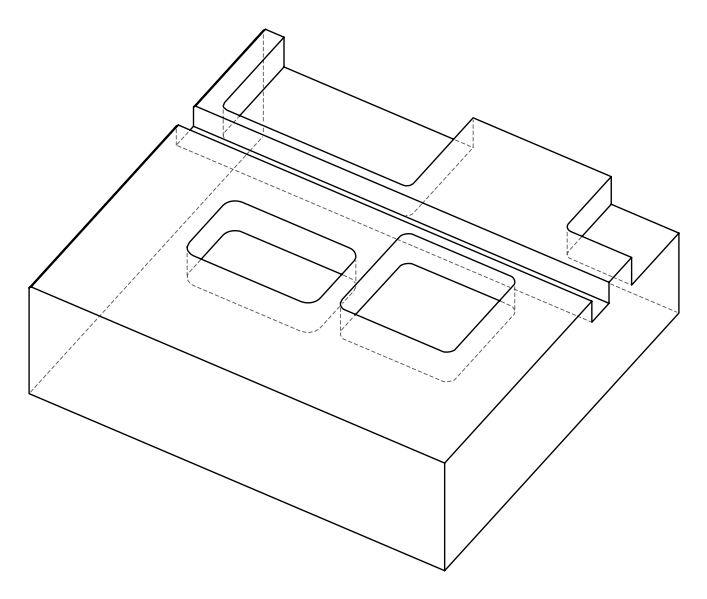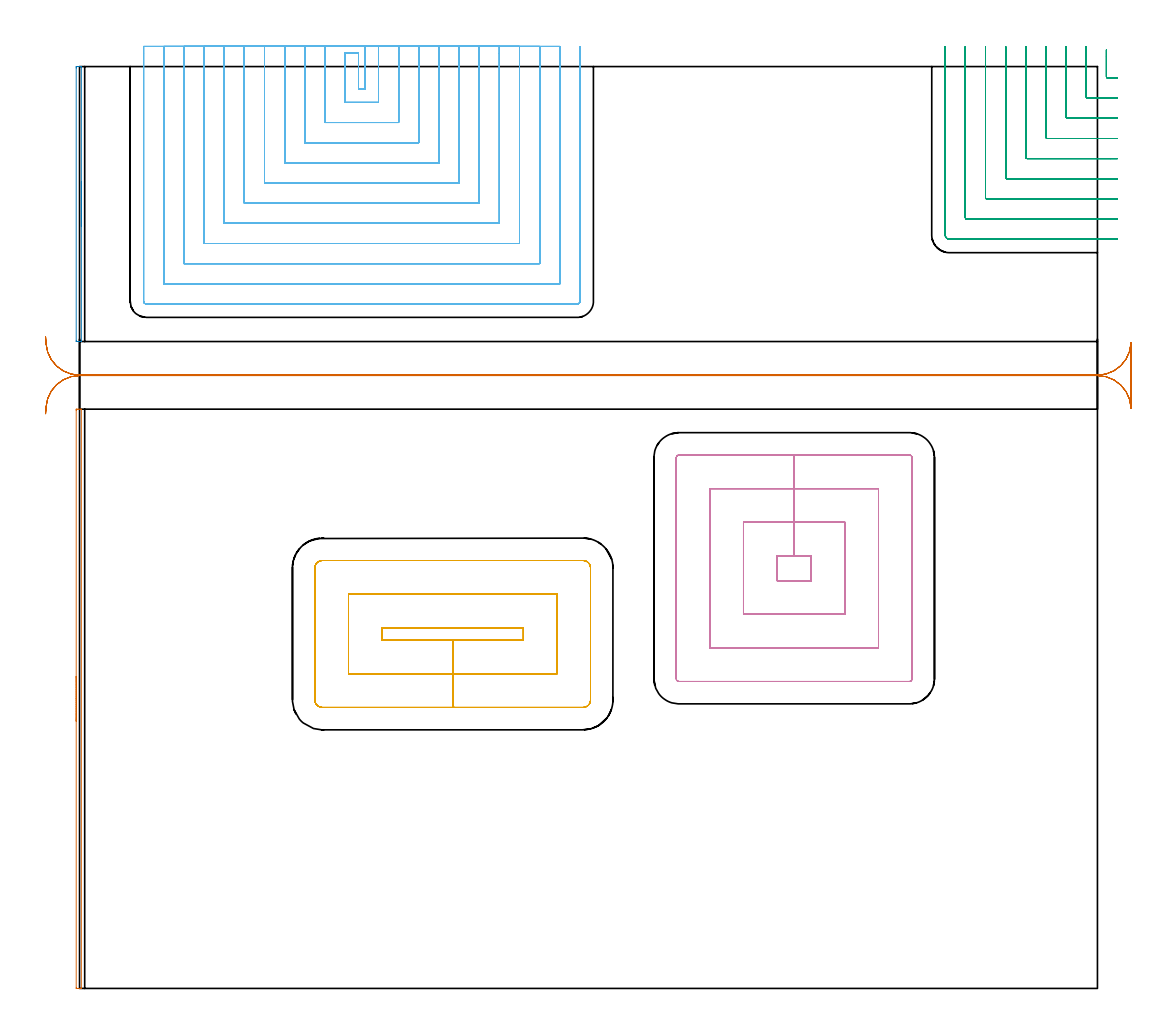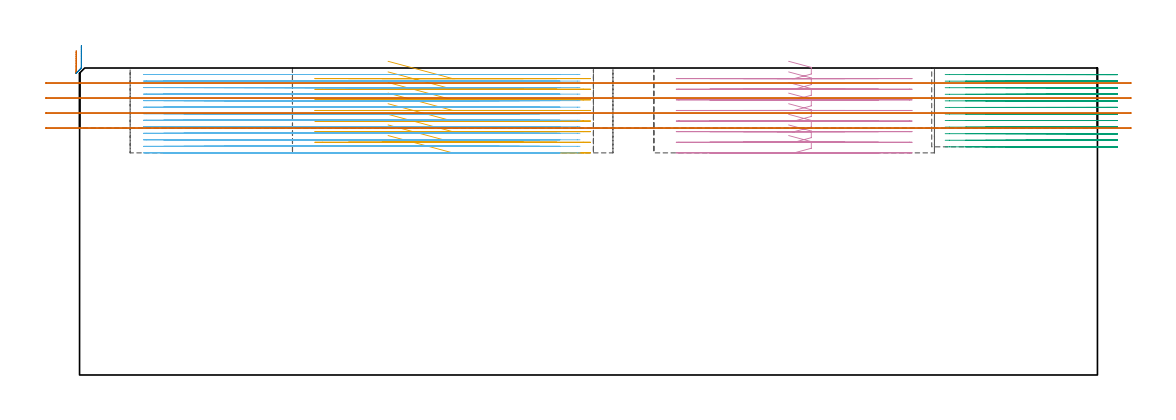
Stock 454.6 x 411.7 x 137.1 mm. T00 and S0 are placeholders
(PLAN: 7 operations, 4 tool changes, 191.7 min)
(1 AREA_MILL | FG_CHAMFER_SURFACE | UGT0205_001 | 2.22 min | 684 mm3)
(2 AREA_MILL_1 | FG_CHAMFER_SURFACE_1 | UGT0205_001 | 1.13 min | 334 mm3)
(3 MILL_CORNER_NOTCH_RECTANGULAR | CORNER_NOTCH_RECTANGULAR | NXT0201_011 | Follow Part, ap 3, ae 75% | 22.21 min | 216022 mm3)
(4 MILL_RECTANGULAR_POCKET | POCKET_RECTANGULAR_STRAIGHT | UGT0201_094 | Follow Part, ap 5, ae 75% | 16.6 min | 571127 mm3)
(5 MILL_RECTANGULAR_POCKET_1 | POCKET_RECTANGULAR_STRAIGHT_1 | UGT0201_094 | Follow Part, ap 5, ae 75% | 13.75 min | 458601 mm3)
(6 MILL_SLOT | SLOT_PARTIAL_RECTANGULAR | NXT0201_011 | Follow Part, ap 3, ae 75% | 127.46 min | 877403 mm3)
(7 MILL_RECTANGULAR_SLOT | SLOT_RECTANGULAR | UGT0201_018 | Follow Part, ap 7.5, ae 75% | 8.35 min | 367972 mm3)
(TOOL UGT0205_001 | Chamfer Mill 20 x 3 x 45 deg. | D20 FL50 Z2)
(TOOL NXT0201_011 | ENDMILL 12mm [2P460-1200-NA 1630] | D12 FL38 Z6)
(TOOL UGT0201_094 | End mill 20 mm | D20 FL38 Z4)
(TOOL UGT0201_018 | End mill 30 mm | D30 FL50 Z4)
(OP 1 AREA_MILL)
G17 G21 G94 G90
T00 M6
G54
G17 G0 G90 X-1.5 Y119.35 S1061 M3
G43 Z147.1 H0
Z144.8
G94 G1 Y119.388 Z143.928 F250.
Y119.502 Z143.063
Y119.691 Z142.212
Y119.953 Z141.38
Y120.287 Z140.574
Y120.69 Z139.8
Y121.158 Z139.064
Y121.69 Z138.372
Y122.279 Z137.729
Y122.922 Z137.14
Y123.614 Z136.608
Y124.35 Z136.14
Y125.124 Z135.737
Y125.93 Z135.403
Y126.762 Z135.141
Y127.614 Z134.952
Y128.478 Z134.838
Y129.35 Z134.8
Y258.074
X-1.499 Y258.377 Z134.801
X-1.494 Y258.662 Z134.803
X-1.491 Y258.695 Z134.805
X-1.219 Y258.7 Z135.077
X-0.698 Z135.598
X-0.35 Z135.945
X0.346 Z136.646
X0.575 Z136.875
X0.689 Y258.697 Z136.981
X0.797 Y258.69 Z137.088
X0.8 Y258.521 Z137.1
Y0.174
X0.805 Y0.01 Z137.095
X0.689 Y0.003 Z136.981
X0.575 Y0. Z136.875
X0.346 Z136.646
X-0.35 Z135.945
X-1.219 Y0.001 Z135.077
X-1.491 Y0.005 Z134.805
X-1.494 Y0.038 Z134.803
X-1.5 Y0.323 Z134.8
Y129.35
Y130.222 Z134.838
Y131.086 Z134.952
Y131.938 Z135.141
Y132.77 Z135.403
Y133.576 Z135.737
Y134.35 Z136.14
Y135.086 Z136.608
Y135.778 Z137.139
Y136.421 Z137.729
Y137.01 Z138.372
Y137.542 Z139.064
Y138.01 Z139.8
Y138.413 Z140.574
Y138.747 Z141.38
Y139.009 Z142.212
Y139.198 Z143.063
Y139.312 Z143.928
Y139.35 Z144.8
G0 Z147.1
M5
M2
(OP 2 AREA_MILL_1)
G17 G21 G94 G90
T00 M6
G54
G17 G0 G90 X0.8 Y360.3 S1061 M3
G43 Z147.1 H0
G94 G1 Y360.262 Z146.228 F250.
Y360.148 Z145.363
Y359.959 Z144.512
Y359.697 Z143.68
Y359.363 Z142.874
Y358.96 Z142.1
Y358.492 Z141.364
Y357.96 Z140.672
Y357.371 Z140.029
Y356.728 Z139.439
Y356.036 Z138.908
Y355.3 Z138.44
Y354.526 Z138.037
Y353.72 Z137.703
Y352.888 Z137.441
Y352.036 Z137.252
Y351.172 Z137.138
Y350.3 Z137.1
Y289.072
X0.805 Y288.91 Z137.095
X0.69 Y288.903 Z136.982
X0.578 Y288.9 Z136.877
X0.339 Z136.638
X-0.35 Z135.945
X-1.219 Y288.901 Z135.077
X-1.491 Y288.905 Z134.805
X-1.494 Y288.936 Z134.803
X-1.5 Y289.221 Z134.8
Y411.076
X-1.499 Y411.379 Z134.801
X-1.494 Y411.664 Z134.803
X-1.491 Y411.696 Z134.805
X-1.219 Y411.7 Z135.077
X-0.694 Z135.602
X-0.35 Z135.945
X0.339 Z136.638
X0.578 Z136.877
X0.69 Y411.697 Z136.983
X0.797 Y411.69 Z137.088
X0.8 Y411.523 Z137.1
Y350.3
Y349.428 Z137.138
Y348.564 Z137.252
Y347.712 Z137.441
Y346.88 Z137.703
Y346.074 Z138.037
Y345.3 Z138.44
Y344.564 Z138.908
Y343.872 Z139.439
Y343.229 Z140.029
Y342.64 Z140.672
Y342.108 Z141.364
Y341.64 Z142.1
Y341.237 Z142.874
Y340.903 Z143.68
Y340.641 Z144.512
Y340.452 Z145.363
Y340.338 Z146.228
Y340.3 Z147.1
M5
M2
(OP 3 MILL_CORNER_NOTCH_RECTANGULAR)
G17 G21 G94 G90
T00 M6
G54
G17 G0 G90 X458.6 Y419.172 S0 M3
G43 Z147.1 H1
Z134.167
G94 G1 Y416.172 F250.
Y407.194 F500.
G3 X459.194 Y406.6 R0.6
G1 X460.6
X463.6 F250.
G0 Z147.1
X449.6 Y420.7
Z134.167
G1 Y417.7
Y398.195 F500.
G3 X450.195 Y397.6 R0.6
G1 X460.6
X463.6 F250.
G0 Z147.1
X440.6 Y420.7
Z134.167
G1 Y417.7
Y389.195 F500.
G3 X441.195 Y388.6 R0.6
G1 X460.6
X463.6 F250.
G0 Z147.1
X431.6 Y420.7
Z134.167
G1 Y417.7
Y380.195 F500.
G3 X432.195 Y379.6 R0.6
G1 X460.6
X463.6 F250.
G0 Z147.1
X422.6 Y420.7
Z134.167
G1 Y417.7
Y371.196 F500.
G3 X423.196 Y370.6 R0.6
G1 X460.6
X463.6 F250.
G0 Z147.1
X413.6 Y420.7
Z134.167
G1 Y417.7
Y362.196 F500.
G3 X414.196 Y361.6 R0.6
G1 X460.6
X463.6 F250.
G0 Z147.1
X404.6 Y420.7
Z134.167
G1 Y417.7
Y353.196 F500.
G3 X405.196 Y352.6 R0.6
G1 X460.6
X463.6 F250.
G0 Z147.1
X395.6 Y420.7
Z134.167
G1 Y417.7
Y344.196 F500.
G3 X396.196 Y343.6 R0.6
G1 X460.6
X463.6 F250.
G0 Z147.1
X386.6 Y420.7
Z134.167
G1 Y417.7
Y336.5 F500.
G3 X388.5 Y334.6 R1.9
G1 X460.6
X463.6 F250.
G0 Z147.1
X458.6 Y419.172
Z131.233
G1 Y416.172
Y407.194 F500.
G3 X459.194 Y406.6 R0.6
G1 X460.6
X463.6 F250.
G0 Z147.1
X449.6 Y420.7
Z131.233
G1 Y417.7
Y398.195 F500.
G3 X450.195 Y397.6 R0.6
G1 X460.6
X463.6 F250.
G0 Z147.1
X440.6 Y420.7
Z131.233
G1 Y417.7
Y389.195 F500.
G3 X441.195 Y388.6 R0.6
G1 X460.6
X463.6 F250.
G0 Z147.1
X431.6 Y420.7
Z131.233
G1 Y417.7
Y380.195 F500.
G3 X432.195 Y379.6 R0.6
G1 X460.6
X463.6 F250.
G0 Z147.1
X422.6 Y420.7
Z131.233
G1 Y417.7
Y371.196 F500.
G3 X423.196 Y370.6 R0.6
G1 X460.6
X463.6 F250.
G0 Z147.1
X413.6 Y420.7
Z131.233
G1 Y417.7
Y362.196 F500.
G3 X414.196 Y361.6 R0.6
G1 X460.6
X463.6 F250.
G0 Z147.1
X404.6 Y420.7
Z131.233
G1 Y417.7
Y353.196 F500.
G3 X405.196 Y352.6 R0.6
G1 X460.6
X463.6 F250.
G0 Z147.1
X395.6 Y420.7
Z131.233
G1 Y417.7
Y344.196 F500.
G3 X396.196 Y343.6 R0.6
G1 X460.6
X463.6 F250.
G0 Z147.1
X386.6 Y420.7
Z131.233
G1 Y417.7
Y336.5 F500.
G3 X388.5 Y334.6 R1.9
G1 X460.6
X463.6 F250.
G0 Z147.1
X458.6 Y419.172
Z128.3
G1 Y416.172
Y407.194 F500.
G3 X459.194 Y406.6 R0.6
G1 X460.6
X463.6 F250.
G0 Z147.1
X449.6 Y420.7
Z128.3
G1 Y417.7
Y398.195 F500.
G3 X450.195 Y397.6 R0.6
G1 X460.6
X463.6 F250.
G0 Z147.1
X440.6 Y420.7
Z128.3
G1 Y417.7
Y389.195 F500.
G3 X441.195 Y388.6 R0.6
G1 X460.6
X463.6 F250.
G0 Z147.1
X431.6 Y420.7
Z128.3
G1 Y417.7
Y380.195 F500.
G3 X432.195 Y379.6 R0.6
G1 X460.6
X463.6 F250.
G0 Z147.1
X422.6 Y420.7
Z128.3
G1 Y417.7
Y371.196 F500.
G3 X423.196 Y370.6 R0.6
G1 X460.6
X463.6 F250.
G0 Z147.1
X413.6 Y420.7
Z128.3
G1 Y417.7
Y362.196 F500.
G3 X414.196 Y361.6 R0.6
G1 X460.6
X463.6 F250.
G0 Z147.1
X404.6 Y420.7
Z128.3
G1 Y417.7
Y353.196 F500.
G3 X405.196 Y352.6 R0.6
G1 X460.6
X463.6 F250.
G0 Z147.1
X395.6 Y420.7
Z128.3
G1 Y417.7
Y344.196 F500.
G3 X396.196 Y343.6 R0.6
G1 X460.6
X463.6 F250.
G0 Z147.1
X386.6 Y420.7
Z128.3
G1 Y417.7
Y336.5 F500.
G3 X388.5 Y334.6 R1.9
G1 X460.6
X463.6 F250.
G0 Z147.1
X458.6 Y419.172
Z125.367
G1 Y416.172
Y407.194 F500.
G3 X459.194 Y406.6 R0.6
G1 X460.6
X463.6 F250.
G0 Z147.1
X449.6 Y420.7
Z125.367
G1 Y417.7
Y398.195 F500.
G3 X450.195 Y397.6 R0.6
G1 X460.6
X463.6 F250.
G0 Z147.1
X440.6 Y420.7
Z125.367
G1 Y417.7
Y389.195 F500.
G3 X441.195 Y388.6 R0.6
G1 X460.6
X463.6 F250.
G0 Z147.1
X431.6 Y420.7
Z125.367
G1 Y417.7
Y380.195 F500.
G3 X432.195 Y379.6 R0.6
G1 X460.6
X463.6 F250.
G0 Z147.1
X422.6 Y420.7
Z125.367
G1 Y417.7
Y371.196 F500.
G3 X423.196 Y370.6 R0.6
G1 X460.6
X463.6 F250.
G0 Z147.1
X413.6 Y420.7
Z125.367
G1 Y417.7
Y362.196 F500.
G3 X414.196 Y361.6 R0.6
G1 X460.6
X463.6 F250.
G0 Z147.1
X404.6 Y420.7
Z125.367
G1 Y417.7
Y353.196 F500.
G3 X405.196 Y352.6 R0.6
G1 X460.6
X463.6 F250.
G0 Z147.1
X395.6 Y420.7
Z125.367
G1 Y417.7
Y344.196 F500.
G3 X396.196 Y343.6 R0.6
G1 X460.6
X463.6 F250.
G0 Z147.1
X386.6 Y420.7
Z125.367
G1 Y417.7
Y336.5 F500.
G3 X388.5 Y334.6 R1.9
G1 X460.6
X463.6 F250.
G0 Z147.1
X458.6 Y419.172
Z122.433
G1 Y416.172
Y407.194 F500.
G3 X459.194 Y406.6 R0.6
G1 X460.6
X463.6 F250.
G0 Z147.1
X449.6 Y420.7
Z122.433
G1 Y417.7
Y398.195 F500.
G3 X450.195 Y397.6 R0.6
G1 X460.6
X463.6 F250.
G0 Z147.1
X440.6 Y420.7
Z122.433
G1 Y417.7
Y389.195 F500.
G3 X441.195 Y388.6 R0.6
G1 X460.6
X463.6 F250.
G0 Z147.1
X431.6 Y420.7
Z122.433
G1 Y417.7
Y380.195 F500.
G3 X432.195 Y379.6 R0.6
G1 X460.6
X463.6 F250.
G0 Z147.1
X422.6 Y420.7
Z122.433
G1 Y417.7
Y371.196 F500.
G3 X423.196 Y370.6 R0.6
G1 X460.6
X463.6 F250.
G0 Z147.1
X413.6 Y420.7
Z122.433
G1 Y417.7
Y362.196 F500.
G3 X414.196 Y361.6 R0.6
G1 X460.6
X463.6 F250.
G0 Z147.1
X404.6 Y420.7
Z122.433
G1 Y417.7
Y353.196 F500.
G3 X405.196 Y352.6 R0.6
G1 X460.6
X463.6 F250.
G0 Z147.1
X395.6 Y420.7
Z122.433
G1 Y417.7
Y344.196 F500.
G3 X396.196 Y343.6 R0.6
G1 X460.6
X463.6 F250.
G0 Z147.1
X386.6 Y420.7
Z122.433
G1 Y417.7
Y336.5 F500.
G3 X388.5 Y334.6 R1.9
G1 X460.6
X463.6 F250.
G0 Z147.1
X458.6 Y419.172
Z119.5
G1 Y416.172
Y407.194 F500.
G3 X459.194 Y406.6 R0.6
G1 X460.6
X463.6 F250.
G0 Z147.1
X449.6 Y420.7
Z119.5
G1 Y417.7
Y398.195 F500.
G3 X450.195 Y397.6 R0.6
G1 X460.6
X463.6 F250.
G0 Z147.1
X440.6 Y420.7
Z119.5
G1 Y417.7
Y389.195 F500.
G3 X441.195 Y388.6 R0.6
G1 X460.6
X463.6 F250.
G0 Z147.1
X431.6 Y420.7
Z119.5
G1 Y417.7
Y380.195 F500.
G3 X432.195 Y379.6 R0.6
G1 X460.6
X463.6 F250.
G0 Z147.1
X422.6 Y420.7
Z119.5
G1 Y417.7
Y371.196 F500.
G3 X423.196 Y370.6 R0.6
G1 X460.6
X463.6 F250.
G0 Z147.1
X413.6 Y420.7
Z119.5
G1 Y417.7
Y362.196 F500.
G3 X414.196 Y361.6 R0.6
G1 X460.6
X463.6 F250.
G0 Z147.1
X404.6 Y420.7
Z119.5
G1 Y417.7
Y353.196 F500.
G3 X405.196 Y352.6 R0.6
G1 X460.6
X463.6 F250.
G0 Z147.1
X395.6 Y420.7
Z119.5
G1 Y417.7
Y344.196 F500.
G3 X396.196 Y343.6 R0.6
G1 X460.6
X463.6 F250.
G0 Z147.1
X386.6 Y420.7
Z119.5
G1 Y417.7
Y336.5 F500.
G3 X388.5 Y334.6 R1.9
G1 X460.6
X463.6 F250.
G0 Z147.1
X458.6 Y419.172
Z116.567
G1 Y416.172
Y407.194 F500.
G3 X459.194 Y406.6 R0.6
G1 X460.6
X463.6 F250.
G0 Z147.1
X449.6 Y420.7
Z116.567
G1 Y417.7
Y398.195 F500.
G3 X450.195 Y397.6 R0.6
G1 X460.6
X463.6 F250.
G0 Z147.1
X440.6 Y420.7
Z116.567
G1 Y417.7
Y389.195 F500.
G3 X441.195 Y388.6 R0.6
G1 X460.6
X463.6 F250.
G0 Z147.1
X431.6 Y420.7
Z116.567
G1 Y417.7
Y380.195 F500.
G3 X432.195 Y379.6 R0.6
G1 X460.6
X463.6 F250.
G0 Z147.1
X422.6 Y420.7
Z116.567
G1 Y417.7
Y371.196 F500.
G3 X423.196 Y370.6 R0.6
G1 X460.6
X463.6 F250.
G0 Z147.1
X413.6 Y420.7
Z116.567
G1 Y417.7
Y362.196 F500.
G3 X414.196 Y361.6 R0.6
G1 X460.6
X463.6 F250.
G0 Z147.1
X404.6 Y420.7
Z116.567
G1 Y417.7
Y353.196 F500.
G3 X405.196 Y352.6 R0.6
G1 X460.6
X463.6 F250.
G0 Z147.1
X395.6 Y420.7
Z116.567
G1 Y417.7
Y344.196 F500.
G3 X396.196 Y343.6 R0.6
G1 X460.6
X463.6 F250.
G0 Z147.1
X386.6 Y420.7
Z116.567
G1 Y417.7
Y336.5 F500.
G3 X388.5 Y334.6 R1.9
G1 X460.6
X463.6 F250.
G0 Z147.1
X458.6 Y419.172
Z113.633
G1 Y416.172
Y407.194 F500.
G3 X459.194 Y406.6 R0.6
G1 X460.6
X463.6 F250.
G0 Z147.1
X449.6 Y420.7
Z113.633
G1 Y417.7
Y398.195 F500.
G3 X450.195 Y397.6 R0.6
G1 X460.6
X463.6 F250.
G0 Z147.1
X440.6 Y420.7
Z113.633
G1 Y417.7
Y389.195 F500.
G3 X441.195 Y388.6 R0.6
G1 X460.6
X463.6 F250.
G0 Z147.1
X431.6 Y420.7
Z113.633
G1 Y417.7
Y380.195 F500.
G3 X432.195 Y379.6 R0.6
G1 X460.6
X463.6 F250.
G0 Z147.1
X422.6 Y420.7
Z113.633
G1 Y417.7
Y371.196 F500.
G3 X423.196 Y370.6 R0.6
G1 X460.6
X463.6 F250.
G0 Z147.1
X413.6 Y420.7
Z113.633
G1 Y417.7
Y362.196 F500.
G3 X414.196 Y361.6 R0.6
G1 X460.6
X463.6 F250.
G0 Z147.1
X404.6 Y420.7
Z113.633
G1 Y417.7
Y353.196 F500.
G3 X405.196 Y352.6 R0.6
G1 X460.6
X463.6 F250.
G0 Z147.1
X395.6 Y420.7
Z113.633
G1 Y417.7
Y344.196 F500.
G3 X396.196 Y343.6 R0.6
G1 X460.6
X463.6 F250.
G0 Z147.1
X386.6 Y420.7
Z113.633
G1 Y417.7
Y336.5 F500.
G3 X388.5 Y334.6 R1.9
G1 X460.6
X463.6 F250.
G0 Z147.1
X458.6 Y419.172
Z110.7
G1 Y416.172
Y407.194 F500.
G3 X459.194 Y406.6 R0.6
G1 X460.6
X463.6 F250.
G0 Z147.1
X449.6 Y420.7
Z110.7
G1 Y417.7
Y398.195 F500.
G3 X450.195 Y397.6 R0.6
G1 X460.6
X463.6 F250.
G0 Z147.1
X440.6 Y420.7
Z110.7
G1 Y417.7
Y389.195 F500.
G3 X441.195 Y388.6 R0.6
G1 X460.6
X463.6 F250.
G0 Z147.1
X431.6 Y420.7
Z110.7
G1 Y417.7
Y380.195 F500.
G3 X432.195 Y379.6 R0.6
G1 X460.6
X463.6 F250.
G0 Z147.1
X422.6 Y420.7
Z110.7
G1 Y417.7
Y371.196 F500.
G3 X423.196 Y370.6 R0.6
G1 X460.6
X463.6 F250.
G0 Z147.1
X413.6 Y420.7
Z110.7
G1 Y417.7
Y362.196 F500.
G3 X414.196 Y361.6 R0.6
G1 X460.6
X463.6 F250.
G0 Z147.1
X404.6 Y420.7
Z110.7
G1 Y417.7
Y353.196 F500.
G3 X405.196 Y352.6 R0.6
G1 X460.6
X463.6 F250.
G0 Z147.1
X395.6 Y420.7
Z110.7
G1 Y417.7
Y344.196 F500.
G3 X396.196 Y343.6 R0.6
G1 X460.6
X463.6 F250.
G0 Z147.1
X386.6 Y420.7
Z110.7
G1 Y417.7
Y336.5 F500.
G3 X388.5 Y334.6 R1.9
G1 X460.6
X463.6 F250.
G0 Z147.1
X458.6 Y419.172
Z107.767
G1 Y416.172
Y407.194 F500.
G3 X459.194 Y406.6 R0.6
G1 X460.6
X463.6 F250.
G0 Z147.1
X449.6 Y420.7
Z107.767
G1 Y417.7
Y398.195 F500.
G3 X450.195 Y397.6 R0.6
G1 X460.6
X463.6 F250.
G0 Z147.1
X440.6 Y420.7
Z107.767
G1 Y417.7
Y389.195 F500.
G3 X441.195 Y388.6 R0.6
G1 X460.6
X463.6 F250.
G0 Z147.1
X431.6 Y420.7
Z107.767
G1 Y417.7
Y380.195 F500.
G3 X432.195 Y379.6 R0.6
G1 X460.6
X463.6 F250.
G0 Z147.1
X422.6 Y420.7
Z107.767
G1 Y417.7
Y371.196 F500.
G3 X423.196 Y370.6 R0.6
G1 X460.6
X463.6 F250.
G0 Z147.1
X413.6 Y420.7
Z107.767
G1 Y417.7
Y362.196 F500.
G3 X414.196 Y361.6 R0.6
G1 X460.6
X463.6 F250.
G0 Z147.1
X404.6 Y420.7
Z107.767
G1 Y417.7
Y353.196 F500.
G3 X405.196 Y352.6 R0.6
G1 X460.6
X463.6 F250.
G0 Z147.1
X395.6 Y420.7
Z107.767
G1 Y417.7
Y344.196 F500.
G3 X396.196 Y343.6 R0.6
G1 X460.6
X463.6 F250.
G0 Z147.1
X386.6 Y420.7
Z107.767
G1 Y417.7
Y336.5 F500.
G3 X388.5 Y334.6 R1.9
G1 X460.6
X463.6 F250.
G0 Z147.1
X458.6 Y419.172
Z104.833
G1 Y416.172
Y407.194 F500.
G3 X459.194 Y406.6 R0.6
G1 X460.6
X463.6 F250.
G0 Z147.1
X449.6 Y420.7
Z104.833
G1 Y417.7
Y398.195 F500.
G3 X450.195 Y397.6 R0.6
G1 X460.6
X463.6 F250.
G0 Z147.1
X440.6 Y420.7
Z104.833
G1 Y417.7
Y389.195 F500.
G3 X441.195 Y388.6 R0.6
G1 X460.6
X463.6 F250.
G0 Z147.1
X431.6 Y420.7
Z104.833
G1 Y417.7
Y380.195 F500.
G3 X432.195 Y379.6 R0.6
G1 X460.6
X463.6 F250.
G0 Z147.1
X422.6 Y420.7
Z104.833
G1 Y417.7
Y371.196 F500.
G3 X423.196 Y370.6 R0.6
G1 X460.6
X463.6 F250.
G0 Z147.1
X413.6 Y420.7
Z104.833
G1 Y417.7
Y362.196 F500.
G3 X414.196 Y361.6 R0.6
G1 X460.6
X463.6 F250.
G0 Z147.1
X404.6 Y420.7
Z104.833
G1 Y417.7
Y353.196 F500.
G3 X405.196 Y352.6 R0.6
G1 X460.6
X463.6 F250.
G0 Z147.1
X395.6 Y420.7
Z104.833
G1 Y417.7
Y344.196 F500.
G3 X396.196 Y343.6 R0.6
G1 X460.6
X463.6 F250.
G0 Z147.1
X386.6 Y420.7
Z104.833
G1 Y417.7
Y336.5 F500.
G3 X388.5 Y334.6 R1.9
G1 X460.6
X463.6 F250.
G0 Z147.1
X458.6 Y419.172
Z101.9
G1 Y416.172
Y407.194 F500.
G3 X459.194 Y406.6 R0.6
G1 X460.6
X463.6 F250.
G0 Z147.1
X449.6 Y420.7
Z101.9
G1 Y417.7
Y398.195 F500.
G3 X450.195 Y397.6 R0.6
G1 X460.6
X463.6 F250.
G0 Z147.1
X440.6 Y420.7
Z101.9
G1 Y417.7
Y389.195 F500.
G3 X441.195 Y388.6 R0.6
G1 X460.6
X463.6 F250.
G0 Z147.1
X431.6 Y420.7
Z101.9
G1 Y417.7
Y380.195 F500.
G3 X432.195 Y379.6 R0.6
G1 X460.6
X463.6 F250.
G0 Z147.1
X422.6 Y420.7
Z101.9
G1 Y417.7
Y371.196 F500.
G3 X423.196 Y370.6 R0.6
G1 X460.6
X463.6 F250.
G0 Z147.1
X413.6 Y420.7
Z101.9
G1 Y417.7
Y362.196 F500.
G3 X414.196 Y361.6 R0.6
G1 X460.6
X463.6 F250.
G0 Z147.1
X404.6 Y420.7
Z101.9
G1 Y417.7
Y353.196 F500.
G3 X405.196 Y352.6 R0.6
G1 X460.6
X463.6 F250.
G0 Z147.1
X395.6 Y420.7
Z101.9
G1 Y417.7
Y344.196 F500.
G3 X396.196 Y343.6 R0.6
G1 X460.6
X463.6 F250.
G0 Z147.1
X386.6 Y420.7
Z101.9
G1 Y417.7
Y336.5 F500.
G3 X388.5 Y334.6 R1.9
G1 X460.6
X463.6 F250.
G0 Z147.1
M5
M2
(OP 4 MILL_RECTANGULAR_POCKET)
G17 G21 G94 G90
T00 M6
G54
G17 G0 G90 X316.673 Y182.1 S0 M3
G43 Z147.1 H0
Z140.1
G94 G1 X326.8 Z137.386 F250.
Y193.2 Z134.412
X319.15 Z132.362
X311.5 F500.
Y182.1
X326.8
Y193.2
X319.15
Y208.2
X296.5
Y167.1
X341.8
Y208.2
X319.15
Y223.2
X281.5
Y152.1
X356.8
Y223.2
X319.15
Y238.2
X267.7
G3 X266.5 Y237. R1.2
G1 Y138.3
G3 X267.7 Y137.1 R1.2
G1 X370.6
G3 X371.8 Y138.3 R1.2
G1 Y237.
G3 X370.6 Y238.2 R1.2
G1 X319.15
X318.15
G0 X316.673 Y182.1 Z135.362
G1 X326.8 Z132.649 F250.
Y193.2 Z129.675
X319.15 Z127.625
X311.5 F500.
Y182.1
X326.8
Y193.2
X319.15
Y208.2
X296.5
Y167.1
X341.8
Y208.2
X319.15
Y223.2
X281.5
Y152.1
X356.8
Y223.2
X319.15
Y238.2
X267.7
G3 X266.5 Y237. R1.2
G1 Y138.3
G3 X267.7 Y137.1 R1.2
G1 X370.6
G3 X371.8 Y138.3 R1.2
G1 Y237.
G3 X370.6 Y238.2 R1.2
G1 X319.15
X318.15
G0 X316.673 Y182.1 Z130.625
G1 X326.8 Z127.911 F250.
Y193.2 Z124.937
X319.15 Z122.887
X311.5 F500.
Y182.1
X326.8
Y193.2
X319.15
Y208.2
X296.5
Y167.1
X341.8
Y208.2
X319.15
Y223.2
X281.5
Y152.1
X356.8
Y223.2
X319.15
Y238.2
X267.7
G3 X266.5 Y237. R1.2
G1 Y138.3
G3 X267.7 Y137.1 R1.2
G1 X370.6
G3 X371.8 Y138.3 R1.2
G1 Y237.
G3 X370.6 Y238.2 R1.2
G1 X319.15
X318.15
G0 X316.673 Y182.1 Z125.887
G1 X326.8 Z123.174 F250.
Y193.2 Z120.2
X319.15 Z118.15
X311.5 F500.
Y182.1
X326.8
Y193.2
X319.15
Y208.2
X296.5
Y167.1
X341.8
Y208.2
X319.15
Y223.2
X281.5
Y152.1
X356.8
Y223.2
X319.15
Y238.2
X267.7
G3 X266.5 Y237. R1.2
G1 Y138.3
G3 X267.7 Y137.1 R1.2
G1 X370.6
G3 X371.8 Y138.3 R1.2
G1 Y237.
G3 X370.6 Y238.2 R1.2
G1 X319.15
X318.15
G0 X316.673 Y182.1 Z121.15
G1 X326.8 Z118.437 F250.
Y193.2 Z115.462
X319.15 Z113.412
X311.5 F500.
Y182.1
X326.8
Y193.2
X319.15
Y208.2
X296.5
Y167.1
X341.8
Y208.2
X319.15
Y223.2
X281.5
Y152.1
X356.8
Y223.2
X319.15
Y238.2
X267.7
G3 X266.5 Y237. R1.2
G1 Y138.3
G3 X267.7 Y137.1 R1.2
G1 X370.6
G3 X371.8 Y138.3 R1.2
G1 Y237.
G3 X370.6 Y238.2 R1.2
G1 X319.15
X318.15
G0 X316.673 Y182.1 Z116.412
G1 X326.8 Z113.699 F250.
Y193.2 Z110.725
X319.15 Z108.675
X311.5 F500.
Y182.1
X326.8
Y193.2
X319.15
Y208.2
X296.5
Y167.1
X341.8
Y208.2
X319.15
Y223.2
X281.5
Y152.1
X356.8
Y223.2
X319.15
Y238.2
X267.7
G3 X266.5 Y237. R1.2
G1 Y138.3
G3 X267.7 Y137.1 R1.2
G1 X370.6
G3 X371.8 Y138.3 R1.2
G1 Y237.
G3 X370.6 Y238.2 R1.2
G1 X319.15
X318.15
G0 X316.673 Y182.1 Z111.675
G1 X326.8 Z108.962 F250.
Y193.2 Z105.987
X319.15 Z103.937
X311.5 F500.
Y182.1
X326.8
Y193.2
X319.15
Y208.2
X296.5
Y167.1
X341.8
Y208.2
X319.15
Y223.2
X281.5
Y152.1
X356.8
Y223.2
X319.15
Y238.2
X267.7
G3 X266.5 Y237. R1.2
G1 Y138.3
G3 X267.7 Y137.1 R1.2
G1 X370.6
G3 X371.8 Y138.3 R1.2
G1 Y237.
G3 X370.6 Y238.2 R1.2
G1 X319.15
X318.15
G0 X316.673 Y182.1 Z106.937
G1 X326.8 Z104.224 F250.
Y193.2 Z101.25
X319.15 Z99.2
X311.5 F500.
Y182.1
X326.8
Y193.2
X319.15
Y208.2
X296.5
Y167.1
X341.8
Y208.2
X319.15
Y223.2
X281.5
Y152.1
X356.8
Y223.2
X319.15
Y238.2
X267.7
G3 X266.5 Y237. R1.2
G1 Y138.3
G3 X267.7 Y137.1 R1.2
G1 X370.6
G3 X371.8 Y138.3 R1.2
G1 Y237.
G3 X370.6 Y238.2 R1.2
G1 X319.15
X318.15
G0 Z147.1
M5
M2
(OP 5 MILL_RECTANGULAR_POCKET_1)
G17 G21 G94 G90
T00 M6
G54
G17 G0 G90 X137.773 Y155.5 S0 M3
G43 Z147.1 H0
Z140.1
G94 G1 X166.65 Z132.362 F250.
X198.2 F500.
Y161.1
X135.1
Y155.5
X166.65
Y140.5
X213.2
Y176.1
X120.1
Y140.5
X166.65
Y125.5
X224.9
G3 X228.2 Y128.8 R3.3
G1 Y187.8
G3 X224.9 Y191.1 R3.3
G1 X108.4
G3 X105.1 Y187.8 R3.3
G1 Y128.8
G3 X108.4 Y125.5 R3.3
G1 X166.65
X167.65
G0 X137.773 Y155.5 Z135.362
G1 X166.65 Z127.625 F250.
X198.2 F500.
Y161.1
X135.1
Y155.5
X166.65
Y140.5
X213.2
Y176.1
X120.1
Y140.5
X166.65
Y125.5
X224.9
G3 X228.2 Y128.8 R3.3
G1 Y187.8
G3 X224.9 Y191.1 R3.3
G1 X108.4
G3 X105.1 Y187.8 R3.3
G1 Y128.8
G3 X108.4 Y125.5 R3.3
G1 X166.65
X167.65
G0 X137.773 Y155.5 Z130.625
G1 X166.65 Z122.887 F250.
X198.2 F500.
Y161.1
X135.1
Y155.5
X166.65
Y140.5
X213.2
Y176.1
X120.1
Y140.5
X166.65
Y125.5
X224.9
G3 X228.2 Y128.8 R3.3
G1 Y187.8
G3 X224.9 Y191.1 R3.3
G1 X108.4
G3 X105.1 Y187.8 R3.3
G1 Y128.8
G3 X108.4 Y125.5 R3.3
G1 X166.65
X167.65
G0 X137.773 Y155.5 Z125.887
G1 X166.65 Z118.15 F250.
X198.2 F500.
Y161.1
X135.1
Y155.5
X166.65
Y140.5
X213.2
Y176.1
X120.1
Y140.5
X166.65
Y125.5
X224.9
G3 X228.2 Y128.8 R3.3
G1 Y187.8
G3 X224.9 Y191.1 R3.3
G1 X108.4
G3 X105.1 Y187.8 R3.3
G1 Y128.8
G3 X108.4 Y125.5 R3.3
G1 X166.65
X167.65
G0 X137.773 Y155.5 Z121.15
G1 X166.65 Z113.412 F250.
X198.2 F500.
Y161.1
X135.1
Y155.5
X166.65
Y140.5
X213.2
Y176.1
X120.1
Y140.5
X166.65
Y125.5
X224.9
G3 X228.2 Y128.8 R3.3
G1 Y187.8
G3 X224.9 Y191.1 R3.3
G1 X108.4
G3 X105.1 Y187.8 R3.3
G1 Y128.8
G3 X108.4 Y125.5 R3.3
G1 X166.65
X167.65
G0 X137.773 Y155.5 Z116.412
G1 X166.65 Z108.675 F250.
X198.2 F500.
Y161.1
X135.1
Y155.5
X166.65
Y140.5
X213.2
Y176.1
X120.1
Y140.5
X166.65
Y125.5
X224.9
G3 X228.2 Y128.8 R3.3
G1 Y187.8
G3 X224.9 Y191.1 R3.3
G1 X108.4
G3 X105.1 Y187.8 R3.3
G1 Y128.8
G3 X108.4 Y125.5 R3.3
G1 X166.65
X167.65
G0 X137.773 Y155.5 Z111.675
G1 X166.65 Z103.937 F250.
X198.2 F500.
Y161.1
X135.1
Y155.5
X166.65
Y140.5
X213.2
Y176.1
X120.1
Y140.5
X166.65
Y125.5
X224.9
G3 X228.2 Y128.8 R3.3
G1 Y187.8
G3 X224.9 Y191.1 R3.3
G1 X108.4
G3 X105.1 Y187.8 R3.3
G1 Y128.8
G3 X108.4 Y125.5 R3.3
G1 X166.65
X167.65
G0 X137.773 Y155.5 Z106.937
G1 X166.65 Z99.2 F250.
X198.2 F500.
Y161.1
X135.1
Y155.5
X166.65
Y140.5
X213.2
Y176.1
X120.1
Y140.5
X166.65
Y125.5
X224.9
G3 X228.2 Y128.8 R3.3
G1 Y187.8
G3 X224.9 Y191.1 R3.3
G1 X108.4
G3 X105.1 Y187.8 R3.3
G1 Y128.8
G3 X108.4 Y125.5 R3.3
G1 X166.65
X167.65
G0 Z147.1
M5
M2
(OP 6 MILL_SLOT)
G17 G21 G94 G90
T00 M6
G54
G17 G0 G90 X127.5 Y420.7 S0 M3
G43 Z147.1 H1
Z134.185
G94 G1 Y417.7 F250.
Y401.7 F500.
X124.6
Y417.7
X118.6
Y395.7
X133.5
Y417.7
Y420.7 F250.
X109.6
Y417.7
Y386.7 F500.
X142.5
Y417.7
Y420.7 F250.
X100.6
Y417.7
Y377.7 F500.
X151.5
Y417.7
Y420.7 F250.
X91.6
Y417.7
Y368.7 F500.
X160.5
Y417.7
Y420.7 F250.
X82.6
Y417.7
Y359.7 F500.
X169.5
Y417.7
Y420.7 F250.
X73.6
Y417.7
Y350.7 F500.
X178.5
Y417.7
Y420.7 F250.
X64.6
Y417.7
Y341.7 F500.
X187.5
Y417.7
Y420.7 F250.
X55.6
Y417.7
Y332.7 F500.
X196.5
Y417.7
Y420.7 F250.
X46.6
Y417.7
Y323.7 F500.
X205.5
Y417.7
Y420.7 F250.
X37.6
Y417.7
Y314.7 F500.
X214.5
Y417.7
Y420.7 F250.
X28.6
Y417.7
Y306.9 F500.
G3 X29.8 Y305.7 R1.2
G1 X222.3
G3 X223.5 Y306.9 R1.2
G1 Y417.7
Y420.7 F250.
G0 X127.5 Z131.269
G1 Y417.7
Y401.7 F500.
X124.6
Y417.7
X118.6
Y395.7
X133.5
Y417.7
Y420.7 F250.
X109.6
Y417.7
Y386.7 F500.
X142.5
Y417.7
Y420.7 F250.
X100.6
Y417.7
Y377.7 F500.
X151.5
Y417.7
Y420.7 F250.
X91.6
Y417.7
Y368.7 F500.
X160.5
Y417.7
Y420.7 F250.
X82.6
Y417.7
Y359.7 F500.
X169.5
Y417.7
Y420.7 F250.
X73.6
Y417.7
Y350.7 F500.
X178.5
Y417.7
Y420.7 F250.
X64.6
Y417.7
Y341.7 F500.
X187.5
Y417.7
Y420.7 F250.
X55.6
Y417.7
Y332.7 F500.
X196.5
Y417.7
Y420.7 F250.
X46.6
Y417.7
Y323.7 F500.
X205.5
Y417.7
Y420.7 F250.
X37.6
Y417.7
Y314.7 F500.
X214.5
Y417.7
Y420.7 F250.
X28.6
Y417.7
Y306.9 F500.
G3 X29.8 Y305.7 R1.2
G1 X222.3
G3 X223.5 Y306.9 R1.2
G1 Y417.7
Y420.7 F250.
G0 X127.5 Z128.354
G1 Y417.7
Y401.7 F500.
X124.6
Y417.7
X118.6
Y395.7
X133.5
Y417.7
Y420.7 F250.
X109.6
Y417.7
Y386.7 F500.
X142.5
Y417.7
Y420.7 F250.
X100.6
Y417.7
Y377.7 F500.
X151.5
Y417.7
Y420.7 F250.
X91.6
Y417.7
Y368.7 F500.
X160.5
Y417.7
Y420.7 F250.
X82.6
Y417.7
Y359.7 F500.
X169.5
Y417.7
Y420.7 F250.
X73.6
Y417.7
Y350.7 F500.
X178.5
Y417.7
Y420.7 F250.
X64.6
Y417.7
Y341.7 F500.
X187.5
Y417.7
Y420.7 F250.
X55.6
Y417.7
Y332.7 F500.
X196.5
Y417.7
Y420.7 F250.
X46.6
Y417.7
Y323.7 F500.
X205.5
Y417.7
Y420.7 F250.
X37.6
Y417.7
Y314.7 F500.
X214.5
Y417.7
Y420.7 F250.
X28.6
Y417.7
Y306.9 F500.
G3 X29.8 Y305.7 R1.2
G1 X222.3
G3 X223.5 Y306.9 R1.2
G1 Y417.7
Y420.7 F250.
G0 X127.5 Z125.438
G1 Y417.7
Y401.7 F500.
X124.6
Y417.7
X118.6
Y395.7
X133.5
Y417.7
Y420.7 F250.
X109.6
Y417.7
Y386.7 F500.
X142.5
Y417.7
Y420.7 F250.
X100.6
Y417.7
Y377.7 F500.
X151.5
Y417.7
Y420.7 F250.
X91.6
Y417.7
Y368.7 F500.
X160.5
Y417.7
Y420.7 F250.
X82.6
Y417.7
Y359.7 F500.
X169.5
Y417.7
Y420.7 F250.
X73.6
Y417.7
Y350.7 F500.
X178.5
Y417.7
Y420.7 F250.
X64.6
Y417.7
Y341.7 F500.
X187.5
Y417.7
Y420.7 F250.
X55.6
Y417.7
Y332.7 F500.
X196.5
Y417.7
Y420.7 F250.
X46.6
Y417.7
Y323.7 F500.
X205.5
Y417.7
Y420.7 F250.
X37.6
Y417.7
Y314.7 F500.
X214.5
Y417.7
Y420.7 F250.
X28.6
Y417.7
Y306.9 F500.
G3 X29.8 Y305.7 R1.2
G1 X222.3
G3 X223.5 Y306.9 R1.2
G1 Y417.7
Y420.7 F250.
G0 X127.5 Z122.523
G1 Y417.7
Y401.7 F500.
X124.6
Y417.7
X118.6
Y395.7
X133.5
Y417.7
Y420.7 F250.
X109.6
Y417.7
Y386.7 F500.
X142.5
Y417.7
Y420.7 F250.
X100.6
Y417.7
Y377.7 F500.
X151.5
Y417.7
Y420.7 F250.
X91.6
Y417.7
Y368.7 F500.
X160.5
Y417.7
Y420.7 F250.
X82.6
Y417.7
Y359.7 F500.
X169.5
Y417.7
Y420.7 F250.
X73.6
Y417.7
Y350.7 F500.
X178.5
Y417.7
Y420.7 F250.
X64.6
Y417.7
Y341.7 F500.
X187.5
Y417.7
Y420.7 F250.
X55.6
Y417.7
Y332.7 F500.
X196.5
Y417.7
Y420.7 F250.
X46.6
Y417.7
Y323.7 F500.
X205.5
Y417.7
Y420.7 F250.
X37.6
Y417.7
Y314.7 F500.
X214.5
Y417.7
Y420.7 F250.
X28.6
Y417.7
Y306.9 F500.
G3 X29.8 Y305.7 R1.2
G1 X222.3
G3 X223.5 Y306.9 R1.2
G1 Y417.7
Y420.7 F250.
G0 X127.5 Z119.608
G1 Y417.7
Y401.7 F500.
X124.6
Y417.7
X118.6
Y395.7
X133.5
Y417.7
Y420.7 F250.
X109.6
Y417.7
Y386.7 F500.
X142.5
Y417.7
Y420.7 F250.
X100.6
Y417.7
Y377.7 F500.
X151.5
Y417.7
Y420.7 F250.
X91.6
Y417.7
Y368.7 F500.
X160.5
Y417.7
Y420.7 F250.
X82.6
Y417.7
Y359.7 F500.
X169.5
Y417.7
Y420.7 F250.
X73.6
Y417.7
Y350.7 F500.
X178.5
Y417.7
Y420.7 F250.
X64.6
Y417.7
Y341.7 F500.
X187.5
Y417.7
Y420.7 F250.
X55.6
Y417.7
Y332.7 F500.
X196.5
Y417.7
Y420.7 F250.
X46.6
Y417.7
Y323.7 F500.
X205.5
Y417.7
Y420.7 F250.
X37.6
Y417.7
Y314.7 F500.
X214.5
Y417.7
Y420.7 F250.
X28.6
Y417.7
Y306.9 F500.
G3 X29.8 Y305.7 R1.2
G1 X222.3
G3 X223.5 Y306.9 R1.2
G1 Y417.7
Y420.7 F250.
G0 X127.5 Z116.692
G1 Y417.7
Y401.7 F500.
X124.6
Y417.7
X118.6
Y395.7
X133.5
Y417.7
Y420.7 F250.
X109.6
Y417.7
Y386.7 F500.
X142.5
Y417.7
Y420.7 F250.
X100.6
Y417.7
Y377.7 F500.
X151.5
Y417.7
Y420.7 F250.
X91.6
Y417.7
Y368.7 F500.
X160.5
Y417.7
Y420.7 F250.
X82.6
Y417.7
Y359.7 F500.
X169.5
Y417.7
Y420.7 F250.
X73.6
Y417.7
Y350.7 F500.
X178.5
Y417.7
Y420.7 F250.
X64.6
Y417.7
Y341.7 F500.
X187.5
Y417.7
Y420.7 F250.
X55.6
Y417.7
Y332.7 F500.
X196.5
Y417.7
Y420.7 F250.
X46.6
Y417.7
Y323.7 F500.
X205.5
Y417.7
Y420.7 F250.
X37.6
Y417.7
Y314.7 F500.
X214.5
Y417.7
Y420.7 F250.
X28.6
Y417.7
Y306.9 F500.
G3 X29.8 Y305.7 R1.2
G1 X222.3
G3 X223.5 Y306.9 R1.2
G1 Y417.7
Y420.7 F250.
G0 X127.5 Z113.777
G1 Y417.7
Y401.7 F500.
X124.6
Y417.7
X118.6
Y395.7
X133.5
Y417.7
Y420.7 F250.
X109.6
Y417.7
Y386.7 F500.
X142.5
Y417.7
Y420.7 F250.
X100.6
Y417.7
Y377.7 F500.
X151.5
Y417.7
Y420.7 F250.
X91.6
Y417.7
Y368.7 F500.
X160.5
Y417.7
Y420.7 F250.
X82.6
Y417.7
Y359.7 F500.
X169.5
Y417.7
Y420.7 F250.
X73.6
Y417.7
Y350.7 F500.
X178.5
Y417.7
Y420.7 F250.
X64.6
Y417.7
Y341.7 F500.
X187.5
Y417.7
Y420.7 F250.
X55.6
Y417.7
Y332.7 F500.
X196.5
Y417.7
Y420.7 F250.
X46.6
Y417.7
Y323.7 F500.
X205.5
Y417.7
Y420.7 F250.
X37.6
Y417.7
Y314.7 F500.
X214.5
Y417.7
Y420.7 F250.
X28.6
Y417.7
Y306.9 F500.
G3 X29.8 Y305.7 R1.2
G1 X222.3
G3 X223.5 Y306.9 R1.2
G1 Y417.7
Y420.7 F250.
G0 X127.5 Z110.862
G1 Y417.7
Y401.7 F500.
X124.6
Y417.7
X118.6
Y395.7
X133.5
Y417.7
Y420.7 F250.
X109.6
Y417.7
Y386.7 F500.
X142.5
Y417.7
Y420.7 F250.
X100.6
Y417.7
Y377.7 F500.
X151.5
Y417.7
Y420.7 F250.
X91.6
Y417.7
Y368.7 F500.
X160.5
Y417.7
Y420.7 F250.
X82.6
Y417.7
Y359.7 F500.
X169.5
Y417.7
Y420.7 F250.
X73.6
Y417.7
Y350.7 F500.
X178.5
Y417.7
Y420.7 F250.
X64.6
Y417.7
Y341.7 F500.
X187.5
Y417.7
Y420.7 F250.
X55.6
Y417.7
Y332.7 F500.
X196.5
Y417.7
Y420.7 F250.
X46.6
Y417.7
Y323.7 F500.
X205.5
Y417.7
Y420.7 F250.
X37.6
Y417.7
Y314.7 F500.
X214.5
Y417.7
Y420.7 F250.
X28.6
Y417.7
Y306.9 F500.
G3 X29.8 Y305.7 R1.2
G1 X222.3
G3 X223.5 Y306.9 R1.2
G1 Y417.7
Y420.7 F250.
G0 X127.5 Z107.946
G1 Y417.7
Y401.7 F500.
X124.6
Y417.7
X118.6
Y395.7
X133.5
Y417.7
Y420.7 F250.
X109.6
Y417.7
Y386.7 F500.
X142.5
Y417.7
Y420.7 F250.
X100.6
Y417.7
Y377.7 F500.
X151.5
Y417.7
Y420.7 F250.
X91.6
Y417.7
Y368.7 F500.
X160.5
Y417.7
Y420.7 F250.
X82.6
Y417.7
Y359.7 F500.
X169.5
Y417.7
Y420.7 F250.
X73.6
Y417.7
Y350.7 F500.
X178.5
Y417.7
Y420.7 F250.
X64.6
Y417.7
Y341.7 F500.
X187.5
Y417.7
Y420.7 F250.
X55.6
Y417.7
Y332.7 F500.
X196.5
Y417.7
Y420.7 F250.
X46.6
Y417.7
Y323.7 F500.
X205.5
Y417.7
Y420.7 F250.
X37.6
Y417.7
Y314.7 F500.
X214.5
Y417.7
Y420.7 F250.
X28.6
Y417.7
Y306.9 F500.
G3 X29.8 Y305.7 R1.2
G1 X222.3
G3 X223.5 Y306.9 R1.2
G1 Y417.7
Y420.7 F250.
G0 X127.5 Z105.031
G1 Y417.7
Y401.7 F500.
X124.6
Y417.7
X118.6
Y395.7
X133.5
Y417.7
Y420.7 F250.
X109.6
Y417.7
Y386.7 F500.
X142.5
Y417.7
Y420.7 F250.
X100.6
Y417.7
Y377.7 F500.
X151.5
Y417.7
Y420.7 F250.
X91.6
Y417.7
Y368.7 F500.
X160.5
Y417.7
Y420.7 F250.
X82.6
Y417.7
Y359.7 F500.
X169.5
Y417.7
Y420.7 F250.
X73.6
Y417.7
Y350.7 F500.
X178.5
Y417.7
Y420.7 F250.
X64.6
Y417.7
Y341.7 F500.
X187.5
Y417.7
Y420.7 F250.
X55.6
Y417.7
Y332.7 F500.
X196.5
Y417.7
Y420.7 F250.
X46.6
Y417.7
Y323.7 F500.
X205.5
Y417.7
Y420.7 F250.
X37.6
Y417.7
Y314.7 F500.
X214.5
Y417.7
Y420.7 F250.
X28.6
Y417.7
Y306.9 F500.
G3 X29.8 Y305.7 R1.2
G1 X222.3
G3 X223.5 Y306.9 R1.2
G1 Y417.7
Y420.7 F250.
G0 X127.5 Z102.115
G1 Y417.7
Y401.7 F500.
X124.6
Y417.7
X118.6
Y395.7
X133.5
Y417.7
Y420.7 F250.
X109.6
Y417.7
Y386.7 F500.
X142.5
Y417.7
Y420.7 F250.
X100.6
Y417.7
Y377.7 F500.
X151.5
Y417.7
Y420.7 F250.
X91.6
Y417.7
Y368.7 F500.
X160.5
Y417.7
Y420.7 F250.
X82.6
Y417.7
Y359.7 F500.
X169.5
Y417.7
Y420.7 F250.
X73.6
Y417.7
Y350.7 F500.
X178.5
Y417.7
Y420.7 F250.
X64.6
Y417.7
Y341.7 F500.
X187.5
Y417.7
Y420.7 F250.
X55.6
Y417.7
Y332.7 F500.
X196.5
Y417.7
Y420.7 F250.
X46.6
Y417.7
Y323.7 F500.
X205.5
Y417.7
Y420.7 F250.
X37.6
Y417.7
Y314.7 F500.
X214.5
Y417.7
Y420.7 F250.
X28.6
Y417.7
Y306.9 F500.
G3 X29.8 Y305.7 R1.2
G1 X222.3
G3 X223.5 Y306.9 R1.2
G1 Y417.7
Y420.7 F250.
G0 X127.5 Z99.2
G1 Y417.7
Y401.7 F500.
X124.6
Y417.7
X118.6
Y395.7
X133.5
Y417.7
Y420.7 F250.
X109.6
Y417.7
Y386.7 F500.
X142.5
Y417.7
Y420.7 F250.
X100.6
Y417.7
Y377.7 F500.
X151.5
Y417.7
Y420.7 F250.
X91.6
Y417.7
Y368.7 F500.
X160.5
Y417.7
Y420.7 F250.
X82.6
Y417.7
Y359.7 F500.
X169.5
Y417.7
Y420.7 F250.
X73.6
Y417.7
Y350.7 F500.
X178.5
Y417.7
Y420.7 F250.
X64.6
Y417.7
Y341.7 F500.
X187.5
Y417.7
Y420.7 F250.
X55.6
Y417.7
Y332.7 F500.
X196.5
Y417.7
Y420.7 F250.
X46.6
Y417.7
Y323.7 F500.
X205.5
Y417.7
Y420.7 F250.
X37.6
Y417.7
Y314.7 F500.
X214.5
Y417.7
Y420.7 F250.
X28.6
Y417.7
Y306.9 F500.
G3 X29.8 Y305.7 R1.2
G1 X222.3
G3 X223.5 Y306.9 R1.2
G1 Y417.7
Y420.7 F250.
G0 Z147.1
M5
M2
(OP 7 MILL_RECTANGULAR_SLOT)
G17 G21 G94 G90
T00 M6
G54
G17 G0 G90 X-15.16 Y256.654 S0 M3
G43 Z147.1 H0
Z130.4
G94 G1 X-14.97 Y259.648 F250.
G2 X0. Y273.7 R15. F500.
G1 X454.6
G2 X469.59 Y259.248 R15.
G1 X469.6
Y288.352
X469.59
G2 X454.6 Y273.9 R15.
G1 X0.
G2 X-14.97 Y287.952 R15.
G1 X-15.16 Y290.946 F250.
G0 Y256.654 Z123.7
G1 X-14.97 Y259.648
G2 X0. Y273.7 R15. F500.
G1 X454.6
G2 X469.59 Y259.248 R15.
G1 X469.6
Y288.352
X469.59
G2 X454.6 Y273.9 R15.
G1 X0.
G2 X-14.97 Y287.952 R15.
G1 X-15.16 Y290.946 F250.
G0 Y256.654 Z117.
G1 X-14.97 Y259.648
G2 X0. Y273.7 R15. F500.
G1 X454.6
G2 X469.59 Y259.248 R15.
G1 X469.6
Y288.352
X469.59
G2 X454.6 Y273.9 R15.
G1 X0.
G2 X-14.97 Y287.952 R15.
G1 X-15.16 Y290.946 F250.
G0 Y256.654 Z110.3
G1 X-14.97 Y259.648
G2 X0. Y273.7 R15. F500.
G1 X454.6
G2 X469.59 Y259.248 R15.
G1 X469.6
Y288.352
X469.59
G2 X454.6 Y273.9 R15.
G1 X0.
G2 X-14.97 Y287.952 R15.
G1 X-15.16 Y290.946 F250.
G0 Z147.1
M5
M2
